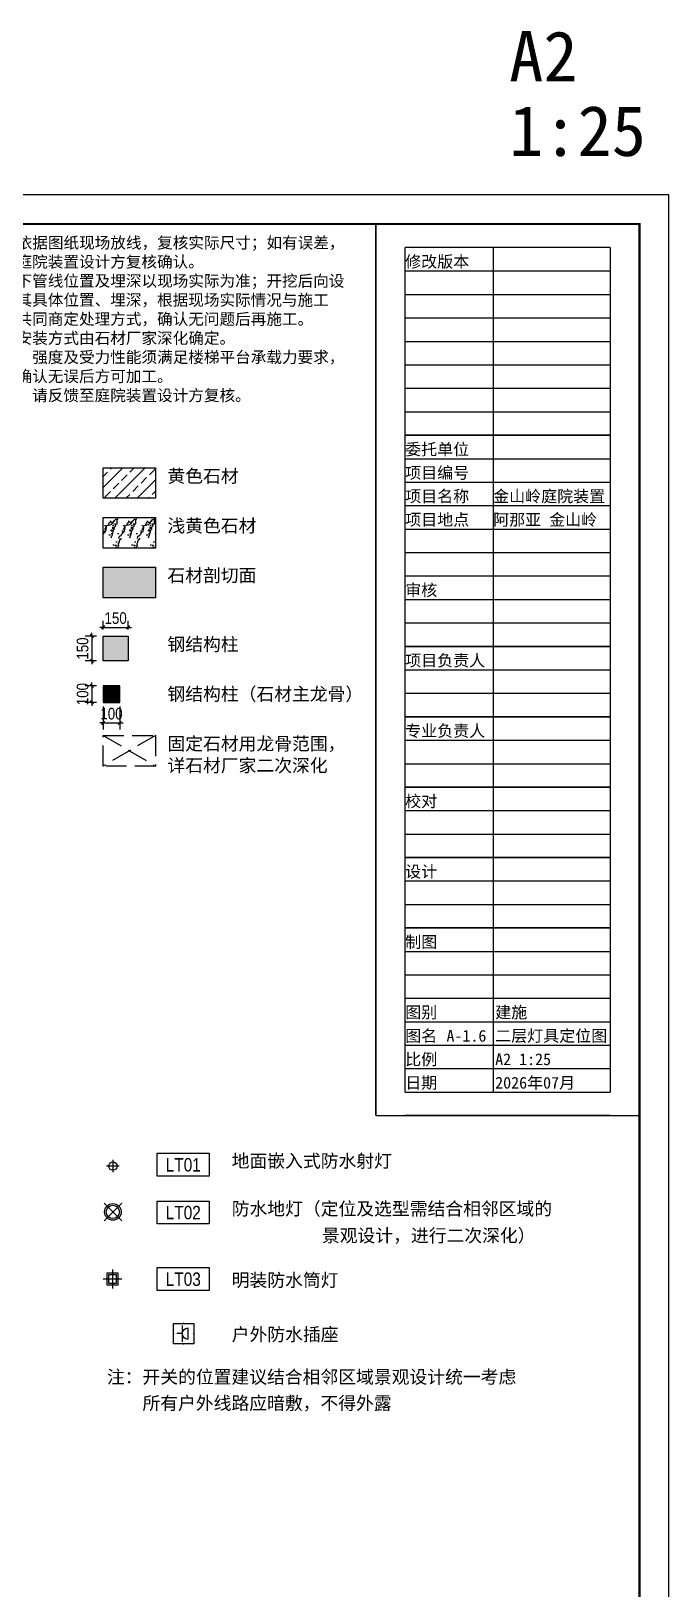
# Model space of a CAD drawing. Extents: x 9928 to 93764, y -101273 to -34887.
# Drawn here: x 42782 to 46626, y -84690 to -75300 of the extents above; entities that cross this region are included whole.
import ezdxf
from ezdxf.enums import TextEntityAlignment as Align

# ---------------------------------------------------------------- set-up
doc = ezdxf.new("R2010")
doc.units = 0
doc.header["$LTSCALE"] = 1000
doc.header["$MEASUREMENT"] = 0
doc.linetypes.add('DASH', pattern=[0.35, 0.25, -0.1])
doc.layers.add('_0', color=7, linetype='Continuous', lineweight=25)
for name, color, linetype in [('A-ANNO-DIMS', 6, 'Continuous'), ('A-ANNO-NOTE', 4, 'Continuous'), ('A-FLOR-STRS', 54, 'Continuous'), ('A-FURN-PATT-251', 251, 'Continuous'), ('A-GLAZ-MULL', 16, 'Continuous'), ('A-PRTN-PRHT', 216, 'Continuous'), ('LIGHT190', 190, 'Continuous'), ('MATERAL LIST-A1$0$Elect LIST$0$A-CLNG-ELEC', 10, 'Continuous'), ('MATERAL LIST-A1$0$MATERAL LIST-A1$0$A-ANNO-RNME', 1, 'Continuous'), ('S-COLS', 5, 'Continuous'), ('SPACE_HATCH', 8, 'Continuous')]:
    doc.layers.add(name, color=color, linetype=linetype)
doc.layers.add('A-ANNO-NPLT', color=250, linetype='Continuous', plot=False)
doc.styles.add('DIM_T3', font='ARIALN.TTF')
doc.styles.add('EN', font='ARIALN.TTF')
doc.styles.add('MATERAL LIST-A1$0$MATERAL LIST-A1$0$EN1', font='ARIALN.TTF', dxfattribs={"height": 2.5})
doc.styles.get("Standard").update_dxf_attribs({"font": 'gbenor.shx', "bigfont": 'gbcbig.shx'})
doc.styles.add('TBLK-A1$0$EN', font='')
doc.styles.get('TBLK-A1$0$EN').set_extended_font_data('SimSun')
doc.dimstyles.new('_TCH_ARCH&&20', dxfattribs={"dimtxt": 70, "dimasz": 20, "dimexe": 40, "dimexo": 40, "dimgap": 20, "dimtad": 1, "dimdec": 0, "dimzin": 0, "dimdsep": 46, "dimtxsty": 'DIM_T3', "dimblk": 'ARCHTICK', "dimcen": 0.09, "dimclrd": 6, "dimclre": 6, "dimclrt": 6, "dimazin": 2, "dimtfac": 1, "dimtdec": 0, "dimtix": 1, "dimtmove": 2, "dimatfit": 3, "dimfxl": 100, "dimfxlon": 1, "dimtolj": 1, "dimtzin": 0, "dimarcsym": 0})

# ---------------------------------------------------------------- blocks, each defined once
blk = doc.blocks.new('alsidufhasdf')
at = {"layer": 'A-ANNO-NOTE'}
blk.add_line((-71369.3, -56095.3), (-70145.8, -56095.3), dxfattribs=at)
at = {"layer": 'A-ANNO-NOTE', "const_width": 12.5, "flags": 128}
blk.add_lwpolyline([(-69970.8, -65800.3), (-69970.8, -51475.3), (-80015.8, -51475.3), (-80015.8, -65800.3)], close=True, dxfattribs=at)
at = {"layer": 'A-ANNO-NOTE', "const_width": 8.75, "flags": 128}
blk.add_lwpolyline([(-71544.3, -56795.3), (-71544.3, -51475.3)], dxfattribs=at)
at = {"layer": 'A-ANNO-NOTE', "const_width": 8.75}
for points in [[(-71369.3, -51755.3), (-70145.8, -51755.3)], [(-71369.3, -52735.3), (-70145.8, -52735.3)], [(-71369.3, -53575.3), (-70145.8, -53575.3)], [(-71369.3, -53995.3), (-70145.8, -53995.3)], [(-71369.3, -54415.3), (-70145.8, -54415.3)], [(-71369.3, -54835.3), (-70145.8, -54835.3)], [(-71369.3, -55255.3), (-70145.8, -55255.3)], [(-71369.3, -55675.3), (-70145.8, -55675.3)], [(-71369.3, -56095.3), (-70145.8, -56095.3)], [(-71544.3, -56795.3), (-69970.8, -56795.3)]]:
    blk.add_lwpolyline(points, dxfattribs=at)
at = {"layer": 'A-ANNO-NPLT'}
for p, q in [((-70145.8, -51615.3), (-71369.3, -51615.3)), ((-70844.3, -51615.3), (-70844.3, -56655.3)), ((-71369.3, -51755.3), (-70145.8, -51755.3)), ((-71369.3, -51895.3), (-70145.8, -51895.3)), ((-71369.3, -52035.3), (-70145.8, -52035.3)), ((-71369.3, -52175.3), (-70145.8, -52175.3)), ((-71369.3, -52315.3), (-70145.8, -52315.3)), ((-71369.3, -52455.3), (-70145.8, -52455.3)), ((-71369.3, -52595.3), (-70145.8, -52595.3)), ((-71369.3, -52735.3), (-70145.8, -52735.3)), ((-71369.3, -52875.3), (-70145.8, -52875.3)), ((-71369.3, -53015.3), (-70145.8, -53015.3)), ((-71369.3, -53155.3), (-70145.8, -53155.3)), ((-71369.3, -53295.3), (-70145.8, -53295.3)), ((-71369.3, -53435.3), (-70145.8, -53435.3)), ((-71369.3, -53575.3), (-70145.8, -53575.3)), ((-71369.3, -53715.3), (-70145.8, -53715.3)), ((-71369.3, -53855.3), (-70145.8, -53855.3)), ((-71369.3, -53995.3), (-70145.8, -53995.3)), ((-71369.3, -54135.3), (-70145.8, -54135.3)), ((-71369.3, -54275.3), (-70145.8, -54275.3)), ((-71369.3, -54415.3), (-70145.8, -54415.3)), ((-71369.3, -54555.3), (-70145.8, -54555.3)), ((-71369.3, -54695.3), (-70145.8, -54695.3)), ((-71369.3, -54835.3), (-70145.8, -54835.3)), ((-71369.3, -54975.3), (-70145.8, -54975.3)), ((-71369.3, -55115.3), (-70145.8, -55115.3)), ((-71369.3, -55255.3), (-70145.8, -55255.3)), ((-71369.3, -55395.3), (-70145.8, -55395.3)), ((-71369.3, -55535.3), (-70145.8, -55535.3)), ((-71369.3, -55815.3), (-70145.8, -55815.3)), ((-71369.3, -55955.3), (-70145.8, -55955.3)), ((-71369.3, -55955.3), (-70145.8, -55955.3)), ((-71369.3, -56095.3), (-70145.8, -56095.3)), ((-71369.3, -56095.3), (-70145.8, -56095.3)), ((-71369.3, -56235.3), (-70145.8, -56235.3)), ((-71369.3, -56235.3), (-70145.8, -56235.3)), ((-71369.3, -56235.3), (-70145.8, -56235.3)), ((-71369.3, -56375.3), (-70145.8, -56375.3)), ((-71369.3, -56375.3), (-70145.8, -56375.3)), ((-71369.3, -56515.3), (-70145.8, -56515.3)), ((-71369.3, -56515.3), (-70145.8, -56515.3)), ((-71369.3, -56655.3), (-70145.8, -56655.3)), ((-71369.3, -56655.3), (-70145.8, -56655.3))]:
    blk.add_line(p, q, dxfattribs=at)
blk.add_lwpolyline([(-69795.8, -66000.3), (-69795.8, -51300.3), (-80190.8, -51300.3), (-80190.8, -66000.3)], close=True, dxfattribs=at)
for points in [[(-71369.3, -56655.3), (-71369.3, -51615.3)], [(-70145.8, -51615.3), (-70145.8, -56655.3)], [(-70145.8, -56795.3), (-71369.3, -56795.3)]]:
    blk.add_lwpolyline(points, dxfattribs=at)
at = {"layer": 'A-ANNO-NOTE', "style": 'TBLK-A1$0$EN'}
for s, p in [('修改版本', (-71369.3, -51755.3)), ('委托单位', (-71369.3, -52875.3)), ('项目编号', (-71369.3, -53015.3)), ('项目名称', (-71369.3, -53155.3)), ('金山岭庭院装置', (-70844.3, -53155.3)), ('项目地点', (-71369.3, -53295.3)), ('阿那亚 金山岭', (-70844.3, -53295.3)), ('审核', (-71369.3, -53715.3)), ('项目负责人', (-71369.3, -54135.3)), ('专业负责人', (-71369.3, -54555.3)), ('校对', (-71369.3, -54975.3)), ('设计', (-71369.3, -55395.3)), ('制图', (-71369.3, -55815.3)), ('图别', (-71369.3, -56235.3)), ('图名', (-71369.3, -56375.3)), ('比例', (-71369.3, -56515.3)), ('A2 1:25', (-70832.2, -56515.3)), ('日期', (-71369.3, -56655.3)), ('2026年07月', (-70832.2, -56655.3))]:
    blk.add_text(s, height=70, dxfattribs=at).set_placement(p, align=Align.BOTTOM_LEFT)
at = {"layer": 'A-ANNO-NOTE', "char_height": 300, "attachment_point": 1, "style": 'DIM_T3'}
for s, insert in [('{\\fSimSun|b0|i0|c134|p2;A2}', (-70748.7, -50324.1)), ('{\\fSimSun|b0|i0|c134|p2;1:25}', (-70748.7, -50769))]:
    blk.add_mtext_dynamic_manual_height_columns(s, width=5992.162, gutter_width=1500, heights=[0], dxfattribs=dict(at, insert=insert))
blk = doc.blocks.new('jiegouzhu 100')
at = {"layer": 'SPACE_HATCH'}
h = blk.add_hatch(color=256, dxfattribs=at)
h.dxf.hatch_style = 1
h.paths.add_polyline_path([(40119.9, -80658.3), (40219.9, -80658.3), (40219.9, -80758.3), (40119.9, -80758.3)])
at = {"layer": 'S-COLS'}
for p, q in [((40119.9, -80658.3), (40219.9, -80758.3)), ((40119.9, -80758.3), (40219.9, -80658.3))]:
    blk.add_line(p, q, dxfattribs=at)
blk.add_lwpolyline([(40119.9, -80658.3), (40119.9, -80758.3), (40219.9, -80758.3), (40219.9, -80658.3)], close=True, dxfattribs=at)
blk = doc.blocks.new('_ArchTick')
at = {"color": 0, "linetype": 'ByBlock', "const_width": 0.4}
blk.add_lwpolyline([(-0.5, -0.5), (0.5, 0.5)], dxfattribs=at)
blk = doc.blocks.new('*D901')
at = {"layer": 'A-ANNO-DIMS', "color": 6, "lineweight": -2, "transparency": 16777216}
for p, q in [((59143.4, -83341.3), (59123.4, -83341.3)), ((59143.4, -83353.9), (59143.4, -83301.3)), ((59143.4, -83341.3), (59293.4, -83341.3)), ((59293.4, -83353.9), (59293.4, -83301.3)), ((59293.4, -83341.3), (59313.4, -83341.3))]:
    blk.add_line(p, q, dxfattribs=at)
at = {"layer": 'Defpoints', "color": 0, "transparency": 16777216}
for p in [(59293.4, -83341.3), (59143.4, -83393.9), (59293.4, -83393.9)]:
    blk.add_point(p, dxfattribs=at)
at = {"layer": 'A-ANNO-DIMS', "color": 6, "lineweight": -2, "transparency": 16777216, "xscale": 20, "yscale": 20, "zscale": 20}
blk.add_blockref('_ArchTick', (59143.4, -83341.3), dxfattribs=at)
at = {"layer": 'A-ANNO-DIMS', "color": 6, "lineweight": -2, "transparency": 16777216, "xscale": 20, "yscale": 20, "zscale": 20, "rotation": 180}
blk.add_blockref('_ArchTick', (59293.4, -83341.3), dxfattribs=at)
at = {"layer": 'A-ANNO-DIMS', "color": 6, "transparency": 16777216, "insert": (59218.4, -83285.6), "char_height": 70, "attachment_point": 5, "style": 'DIM_T3'}
blk.add_mtext('\\A1;150', dxfattribs=at)
blk = doc.blocks.new('*D902')
at = {"layer": 'A-ANNO-DIMS', "color": 6, "lineweight": -2, "transparency": 16777216}
for p, q in [((59075.2, -83393.9), (59075.2, -83373.9)), ((59103.4, -83393.9), (59035.2, -83393.9)), ((59075.2, -83393.9), (59075.2, -83543.9)), ((59103.4, -83543.9), (59035.2, -83543.9)), ((59075.2, -83543.9), (59075.2, -83563.9))]:
    blk.add_line(p, q, dxfattribs=at)
at = {"layer": 'Defpoints', "color": 0, "transparency": 16777216}
for p in [(59143.4, -83393.9), (59075.2, -83543.9), (59143.4, -83543.9)]:
    blk.add_point(p, dxfattribs=at)
at = {"layer": 'A-ANNO-DIMS', "color": 6, "lineweight": -2, "transparency": 16777216, "xscale": 20, "yscale": 20, "zscale": 20}
for p, rotation in [((59075.2, -83393.9), 270), ((59075.2, -83543.9), 90)]:
    blk.add_blockref('_ArchTick', p, dxfattribs=dict(at, rotation=rotation))
at = {"layer": 'A-ANNO-DIMS', "color": 6, "transparency": 16777216, "insert": (59019.5, -83468.9), "char_height": 70, "attachment_point": 5, "rotation": 90, "style": 'DIM_T3'}
blk.add_mtext('\\A1;150', dxfattribs=at)
blk = doc.blocks.new('*D903')
at = {"layer": 'A-ANNO-DIMS', "color": 6, "lineweight": -2, "transparency": 16777216}
for p, q in [((59143.4, -83817.4), (59143.4, -83957.4)), ((59243.4, -83817.4), (59243.4, -83957.4)), ((59143.4, -83917.4), (59123.4, -83917.4)), ((59143.4, -83917.4), (59243.4, -83917.4)), ((59243.4, -83917.4), (59263.4, -83917.4))]:
    blk.add_line(p, q, dxfattribs=at)
at = {"layer": 'Defpoints', "color": 0, "transparency": 16777216}
for p in [(59143.4, -83693.6), (59243.4, -83693.6), (59243.4, -83917.4)]:
    blk.add_point(p, dxfattribs=at)
at = {"layer": 'A-ANNO-DIMS', "color": 6, "lineweight": -2, "transparency": 16777216, "xscale": 20, "yscale": 20, "zscale": 20}
blk.add_blockref('_ArchTick', (59143.4, -83917.4), dxfattribs=at)
at = {"layer": 'A-ANNO-DIMS', "color": 6, "lineweight": -2, "transparency": 16777216, "xscale": 20, "yscale": 20, "zscale": 20, "rotation": 180}
blk.add_blockref('_ArchTick', (59243.4, -83917.4), dxfattribs=at)
at = {"layer": 'A-ANNO-DIMS', "color": 6, "transparency": 16777216, "insert": (59193.4, -83861.7), "char_height": 70, "attachment_point": 5, "style": 'DIM_T3'}
blk.add_mtext('\\A1;100', dxfattribs=at)
blk = doc.blocks.new('*D904')
at = {"layer": 'A-ANNO-DIMS', "color": 6, "lineweight": -2, "transparency": 16777216}
for p, q in [((59103.4, -83693.6), (59035.2, -83693.6)), ((59075.2, -83693.6), (59075.2, -83673.6)), ((59075.2, -83693.6), (59075.2, -83793.6)), ((59103.4, -83793.6), (59035.2, -83793.6)), ((59075.2, -83793.6), (59075.2, -83813.6))]:
    blk.add_line(p, q, dxfattribs=at)
at = {"layer": 'Defpoints', "color": 0, "transparency": 16777216}
for p in [(59143.4, -83693.6), (59075.2, -83793.6), (59143.4, -83793.6)]:
    blk.add_point(p, dxfattribs=at)
at = {"layer": 'A-ANNO-DIMS', "color": 6, "lineweight": -2, "transparency": 16777216, "xscale": 20, "yscale": 20, "zscale": 20}
for p, rotation in [((59075.2, -83693.6), 270), ((59075.2, -83793.6), 90)]:
    blk.add_blockref('_ArchTick', p, dxfattribs=dict(at, rotation=rotation))
at = {"layer": 'A-ANNO-DIMS', "color": 6, "transparency": 16777216, "insert": (59019.5, -83743.6), "char_height": 70, "attachment_point": 5, "rotation": 90, "style": 'DIM_T3'}
blk.add_mtext('\\A1;100', dxfattribs=at)
blk = doc.blocks.new('MATERAL LIST-A1$0$MATERAL LIST-A1$0$MATID')
blk.add_lwpolyline([(0, 3.4), (7.75, 3.4), (7.75, 0), (0, 0)], close=True)
at = {"style": 'MATERAL LIST-A1$0$MATERAL LIST-A1$0$EN1'}
blk.add_attdef('XX-XX', text='', height=2, dxfattribs=at).set_placement((175.67, 0.67), align=Align.CENTER)
blk = doc.blocks.new('dengsdlu')
at = {"layer": 'LIGHT190'}
for p, q in [((357969, -144956), (357969, -145106)), ((358044, -145031), (357894, -145031))]:
    blk.add_line(p, q, dxfattribs=at)
blk.add_circle((357969, -145031), 50, dxfattribs=at)
blk = doc.blocks.new('dd1')
at = {"layer": 'LIGHT190'}
for p, q in [((40476.1, -82070.1), (40582.2, -81964.1)), ((40582.2, -82070.1), (40476.1, -81964.1))]:
    blk.add_line(p, q, dxfattribs=at)
for radius in [50, 40]:
    blk.add_circle((40529.1, -82017.1), radius, dxfattribs=at)
blk = doc.blocks.new('sd')
at = {"layer": 'LIGHT190'}
for p, q in [((79225, -104181), (79225, -104408)), ((79111, -104295), (79338, -104295))]:
    blk.add_line(p, q, dxfattribs=at)
for points in [[(79155, -104365), (79295, -104365), (79295, -104225), (79155, -104225)], [(79175, -104345), (79275, -104345), (79275, -104245), (79175, -104245)]]:
    blk.add_lwpolyline(points, close=True, dxfattribs=at)
blk = doc.blocks.new('$equip$00001359')
for p, q in [((0.83, 1.67), (-0.83, 1.67)), ((-0.83, 1.67), (-0.83, 0)), ((0.83, 0), (0.83, 1.67)), ((-0.83, 0), (0.83, 0)), ((-0.66, 0.73), (0.67, 0.73)), ((-0.46, 1.2), (0.47, 1.2)), ((-0.46, 1.2), (0.47, 1.2)), ((0, 0.73), (0, 0.28))]:
    blk.add_line(p, q)
blk.add_arc((0, 1.2), 0.467, 180, 0)
for p in [(0, 1.67), (-0.83, 0.83), (0, 0), (0.83, 0.83)]:
    blk.add_point(p)
at = {"flags": 9}
blk.add_attdef('A', (0, 0), '', height=0.00002, dxfattribs=at)
blk = doc.blocks.new('dengguangtuli')
at = {"layer": 'A-GLAZ-MULL', "xscale": 0.5, "yscale": 0.5, "zscale": 0.5}
blk.add_blockref('sd', (3841.5, -11219.8), dxfattribs=at)
at = {"layer": 'LIGHT190', "xscale": 0.5, "yscale": 0.5, "zscale": 0.5}
blk.add_blockref('dengsdlu', (-135528.3, 9828.8), dxfattribs=at)
at = {"layer": 'LIGHT190'}
blk.add_blockref('dd1', (2927.2, 19054.1), dxfattribs=at)
at = {"layer": 'MATERAL LIST-A1$0$Elect LIST$0$A-CLNG-ELEC', "xscale": -74.25000000001315, "yscale": 74.25000000001315, "zscale": 74.25000000001315, "rotation": 270}
blk.add_blockref('$equip$00001359', (43821.1, -63696.8), dxfattribs=at)
at = {"layer": 'MATERAL LIST-A1$0$MATERAL LIST-A1$0$A-ANNO-RNME'}
ref = blk.add_blockref('MATERAL LIST-A1$0$MATERAL LIST-A1$0$MATID', (43723.8, -62746.6), dxfattribs=dict(at, xscale=40.49999999999995, yscale=40.49999999999995, zscale=40.49999999999995))
ref.add_attrib('XX-XX', 'LT01', dxfattribs={"layer": '0', "height": 81, "style": 'MATERAL LIST-A1$0$MATERAL LIST-A1$0$EN1'}).set_placement((43880.8, -62719.4), align=Align.CENTER)
ref = blk.add_blockref('MATERAL LIST-A1$0$MATERAL LIST-A1$0$MATID', (43723.8, -63034.9), dxfattribs=dict(at, xscale=40.49999999999995, yscale=40.49999999999995, zscale=40.49999999999995))
ref.add_attrib('XX-XX', 'LT02', dxfattribs={"layer": '0', "height": 81, "style": 'MATERAL LIST-A1$0$MATERAL LIST-A1$0$EN1'}).set_placement((43880.8, -63007.6), align=Align.CENTER)
ref = blk.add_blockref('MATERAL LIST-A1$0$MATERAL LIST-A1$0$MATID', (43723.8, -63436.1), dxfattribs=dict(at, xscale=40.49999999999995, yscale=40.49999999999995, zscale=40.49999999999995))
ref.add_attrib('XX-XX', 'LT03', dxfattribs={"layer": '0', "height": 81, "style": 'MATERAL LIST-A1$0$MATERAL LIST-A1$0$EN1'}).set_placement((43880.8, -63408.9), align=Align.CENTER)
at = {"layer": 'A-ANNO-NOTE', "style": 'EN'}
for s, height, p in [('地面嵌入式防水射灯', 78.67, (44172.8, -62694.8)), ('防水地灯（定位及选型需结合相邻区域的', 78.671, (44172.8, -62983)), (' 景观设计，进行二次深化）', 78.671, (44691.7, -63144.7)), ('明装防水筒灯', 78.67, (44172.8, -63413.6)), ('户外防水插座', 78.67, (44172.8, -63740.4)), ('注：开关的位置建议结合相邻区域景观设计统一考虑', 78.671, (43420.1, -63997)), ('所有户外线路应暗敷，不得外露', 78.671, (43634.6, -64155.1))]:
    blk.add_text(s, height=height, dxfattribs=at).set_placement(p)
blk = doc.blocks.new('zhushi')
at = {"layer": 'A-ANNO-NOTE', "insert": (72990.3, -89836.6), "char_height": 69, "width": 2885.372, "attachment_point": 1, "style": 'EN'}
blk.add_mtext('{\\fSimSun|b0|i0|c134|p2;注：1、施工前须依据图纸现场放线，复核实际尺寸；如有误差，  \\P       须反馈至庭院装置设计方复核确认。\\P    2、水井、地下管线位置及埋深以现场实际为准；开挖后向设\\P       计方反馈其具体位置、埋深，根据现场实际情况与施工 \\P       实际经验共同商定处理方式，确认无问题后再施工。\\P    3、石材具体安装方式由石材厂家深化确定。\\P    4、石材尺度、强度及受力性能须满足楼梯平台承载力要求，\\P       并经厂家确认无误后方可加工。\\P       如需调整，请反馈至庭院装置设计方复核。}', dxfattribs=at)
blk = doc.blocks.new('tuli')
at = {"layer": 'A-FURN-PATT-251'}
h = blk.add_hatch(dxfattribs=at)
h.set_pattern_fill('ANSI33', color=256, scale=29.970074)
h.set_pattern_definition([(45, (48170.99, -42952.51), (-67.28473, 67.28473), []), (45, (48238.27, -42952.51), (-67.28473, 67.28473), [47.5775, -23.78875])])
h.paths.add_polyline_path([(59143.4, -82563.3), (59143.4, -82379.2), (59458.8, -82379.2), (59458.8, -82563.3)])
h = blk.add_hatch(dxfattribs=at)
h.set_pattern_fill('大理石', color=256, scale=37.462592)
h.set_pattern_definition([(41.98721, (48264.644, -42939.663), (224.77555, 168.581669), [3.60005, -752.4114]), (68.19859, (48211.126, -42945.283), (112.387777, 337.163331), [12.96914, -894.8709]), (60.945396, (48208.45, -42951.705), (112.3877695, 168.58167), [5.51, -1151.59293]), (90, (48211.13, -42946.89), (112.38778, -7e-15), [1.60554, -166.9761]), (71.56505, (48263.574, -42942.875), (2e-07, 168.581666), [3.38477, -352.0166]), (171.469234, (48263.574, -42942.875), (-112.3877766, 1e-06), [5.41167, -1131.03934]), (79.2157, (48256.081, -42953.31), (112.3877776, 674.3266623), [11.44084, -1189.84726]), (62.132996, (48171.523, -42901.9333), (449.55110256, 842.90833084), [26.33417, -5503.84107]), (0, (48173.14, -42877.22), (0, 168.58167), [0, -112.38778]), (64.983107, (48245.913, -42846.542), (224.7755546, 505.7449962), [17.7176, -1842.6311]), (81.43911, (48289.2624, -42913.172), (224.77555363, 1517.23498), [25.16626, -5259.74864]), (82.874984, (48227.1816, -42897.9195), (112.3877703, 842.9083284), [12.94427, -2705.3534]), (76.75948, (48215.943, -42933.2413), (112.3877781, 505.7449961), [28.03954, -2916.1126]), (0, (48198.42, -42933.16), (0, 168.58167), [0, -112.38778]), (0, (48200.23, -42934.96), (0, 168.58167), [0, -112.38778]), (0, (48212.87, -42925.94), (0, 168.58167), [0, -112.38778]), (0, (48209.26, -42906.09), (0, 168.58167), [0, -112.38778]), (59.036243, (48222.365, -42905.947), (112.387768, 168.5816703), [9.36182, -1956.6213]), (0, (48227.17, -42898.23), (0, 168.58167), [0, -112.38778]), (0, (48212.87, -42904.29), (0, 168.58167), [0, -112.38778]), (0, (48218.29, -42893.46), (0, 168.58167), [0, -112.38778]), (0, (48212.87, -42909.7), (0, 168.58167), [0, -112.38778]), (50.19443, (48278.024, -42921.2), (112.387777, 168.581666), [4.1799, -873.5967]), (90, (48278.02, -42926.02), (112.38778, -7e-15), [4.8166, -163.76504]), (43.66778, (48272.137, -42931.636), (337.1633313, 337.1633304), [8.13843, -1700.9319]), (90, (48272.14, -42933.24), (112.38778, -7e-15), [1.60554, -166.9761]), (39.80557, (48267.32, -42937.255), (224.7755486, 168.581672), [6.26983, -1310.39506]), (0, (48250.79, -42925.94), (0, 168.58167), [0, -112.38778]), (0, (48278.27, -42920.85), (0, 168.58167), [0, -112.38778]), (0, (48278.27, -42920.85), (0, 168.58167), [0, -112.38778]), (29.357753, (48280.7, -42917.989), (337.16333, 168.5816665), [9.8246, -1021.75807]), (0, (48277.88, -42909.7), (0, 168.58167), [0, -112.38778]), (146.30993, (48245.913, -42846.542), (-224.7755554, 168.5816626), [11.5777, -1204.08196]), (8.130102, (48233.604, -42869.02), (1123.8777621, 168.5816645), [11.3529, -2372.75188]), (47.862405, (48208.45, -42872.231), (449.5511082, 505.7449961), [15.1561, -3167.6213]), (14.620874, (48183.832, -42878.653), (674.3266602, 168.5816725), [25.44216, -2645.98477]), (0, (48193, -42868.2), (0, 168.58167), [0, -112.38778]), (18.43495, (48228.787, -42885.075), (449.551108, 168.581665), [5.07716, -1061.1269]), (16.69924, (48233.604, -42883.47), (112.387775, 9e-06), [2.7937, -583.8877]), (101.093723, (48236.2796, -42882.667), (-224.775556, 1180.0716475), [13.90696, -2906.5538]), (0, (48221.9, -42875.41), (0, 168.58167), [0, -112.38778]), (0, (48233.54, -42868.7), (0, 168.58167), [0, -112.38778]), (0, (48218.29, -42888.04), (0, 168.58167), [0, -112.38778]), (0, (48203.84, -42851.95), (0, 168.58167), [0, -112.38778]), (0, (48198.42, -42859.17), (0, 168.58167), [0, -112.38778]), (44.144903, (48227.1816, -42848.9505), (337.1633316, 337.163331), [12.6788, -2649.868]), (54.582945, (48218.6187, -42860.992), (112.3877773, 168.58166484), [14.7757, -3088.12435]), (0, (48227.33, -42848.84), (0, 168.58167), [0, -112.38778]), (0, (48211.06, -42857.37), (0, 168.58167), [0, -112.38778]), (0, (48227.33, -42848.84), (0, 168.58167), [0, -112.38778]), (0, (48218.64, -42861.25), (0, 168.58167), [0, -112.38778]), (75.06858, (48244.842, -42867.414), (112.387777, 505.744997), [4.1541, -868.20963]), (90, (48245.91, -42863.4), (112.38778, -7e-15), [16.85817, -151.7235]), (50.19443, (48265.715, -42792.757), (112.387777, 168.581666), [4.1799, -873.5967]), (0, (48234.54, -42828.5), (0, 168.58167), [0, -112.38778]), (0, (48238.15, -42830.3), (0, 168.58167), [0, -112.38778]), (0, (48223.7, -42826.69), (0, 168.58167), [0, -112.38778]), (0, (48241.76, -42806.84), (0, 168.58167), [0, -112.38778]), (53.130102, (48253.405, -42816.84), (112.3877772, 168.5816654), [8.0277, -1677.7889]), (90, (48253.4, -42830.49), (112.38778, -7e-15), [13.6471, -154.93458]), (0, (48253.42, -42830.22), (0, 168.58167), [0, -112.38778]), (23.19859, (48261.968, -42794.362), (337.163331, 168.581666), [4.0758, -851.844]), (66.03751, (48260.898, -42796.77), (112.387777, 337.16333), [2.63546, -550.81016]), (66.03751, (48259.828, -42799.18), (112.387777, 337.16333), [2.63546, -550.81016]), (81.869898, (48258.222, -42810.4175), (112.3877775, 842.9083276), [11.3529, -2372.75188]), (90, (48268.39, -42789.55), (112.38778, -7e-15), [4.01385, -164.5678]), (0, (48256.05, -42783.93), (0, 168.58167), [0, -112.38778])])
h.paths.add_polyline_path([(59143.4, -82863), (59143.4, -82678.9), (59458.8, -82678.9), (59458.8, -82863)])
h = blk.add_hatch(color=253, dxfattribs=at)
h.dxf.hatch_style = 1
h.paths.add_polyline_path([(59143.4, -83162.7), (59143.4, -82978.6), (59458.8, -82978.6), (59458.8, -83162.7)])
at = {"layer": 'SPACE_HATCH'}
h = blk.add_hatch(color=256, dxfattribs=at)
h.dxf.hatch_style = 1
h.paths.add_polyline_path([(59143.4, -83543.9), (59143.4, -83393.9), (59293.4, -83393.9), (59293.4, -83543.9)])
at = {"layer": 'A-FLOR-STRS'}
for points in [[(59143.4, -82563.3), (59143.4, -82379.2), (59458.8, -82379.2), (59458.8, -82563.3)], [(59143.4, -82863), (59143.4, -82678.9), (59458.8, -82678.9), (59458.8, -82863)]]:
    blk.add_lwpolyline(points, close=True, dxfattribs=at)
at = {"layer": 'A-PRTN-PRHT', "linetype": 'DASH', "ltscale": 0.5}
for p, q in [((59143.4, -83993.3), (59458.8, -84177.4)), ((59458.8, -83993.3), (59143.4, -84177.4))]:
    blk.add_line(p, q, dxfattribs=at)
at = {"layer": 'A-PRTN-PRHT'}
blk.add_lwpolyline([(59143.4, -83162.7), (59143.4, -82978.6), (59458.8, -82978.6), (59458.8, -83162.7)], close=True, dxfattribs=at)
at = {"layer": 'A-PRTN-PRHT', "linetype": 'DASH', "ltscale": 0.5}
blk.add_lwpolyline([(59143.4, -84177.4), (59143.4, -83993.3), (59458.8, -83993.3), (59458.8, -84177.4)], close=True, dxfattribs=at)
at = {"layer": 'S-COLS'}
blk.add_lwpolyline([(59143.4, -83543.9), (59143.4, -83393.9), (59293.4, -83393.9), (59293.4, -83543.9)], close=True, dxfattribs=at)
at = {"layer": '_0'}
blk.add_blockref('jiegouzhu 100', (19023.5, -3035.3), dxfattribs=at)
at = {"layer": 'A-ANNO-NOTE', "char_height": 78.671, "attachment_point": 1, "style": 'EN'}
for s, insert, width in [('{\\fSimSun|b0|i0|c134|p2;黄色石材}', (59530.7, -82389.1), 639.258), ('{\\fSimSun|b0|i0|c134|p2;浅黄色石材}', (59530.7, -82688.8), 639.258), ('{\\fSimSun|b0|i0|c134|p2;石材剖切面}', (59530.7, -82988.5), 639.258), ('{\\fSimSun|b0|i0|c134|p2;钢结构柱}', (59530.7, -83403.8), 639.258), ('{\\fSimSun|b0|i0|c134|p2;钢结构柱（石材主龙骨）}', (59530.7, -83703.5), 1275.523), ('{\\fSimSun|b0|i0|c134|p2;固定石材用龙骨范围，\\P详石材厂家二次深化}', (59530.7, -84003.2), 1196.525)]:
    blk.add_mtext(s, dxfattribs=dict(at, insert=insert, width=width))
at = {"layer": 'A-ANNO-DIMS'}
for base, p1, p2, picture, middle in [((59293.4, -83341.3), (59143.4, -83393.9), (59293.4, -83393.9), '*D901', (59218.4, -83285.6)), ((59243.4, -83917.4), (59143.4, -83693.6), (59243.4, -83693.6), '*D903', (59193.4, -83861.7))]:
    dim = blk.add_linear_dim(base=base, p1=p1, p2=p2, dimstyle='_TCH_ARCH&&20', dxfattribs=at)
    dim.commit()
    dim.dimension.update_dxf_attribs({"geometry": picture, "text_midpoint": middle})
for base, p1, p2, picture, middle in [((59075.2, -83543.9), (59143.4, -83393.9), (59143.4, -83543.9), '*D902', (59019.5, -83468.9)), ((59075.2, -83793.6), (59143.4, -83693.6), (59143.4, -83793.6), '*D904', (59019.5, -83743.6))]:
    dim = blk.add_linear_dim(base=base, p1=p1, p2=p2, angle=90, dimstyle='_TCH_ARCH&&20', dxfattribs=at)
    dim.commit()
    dim.dimension.update_dxf_attribs({"geometry": picture, "text_midpoint": middle})

msp = doc.modelspace()

# ---------------------------------------------------------------- block references
for name, p in [('tuli', (-15927.5, 4447.4)), ('dengguangtuli', (-182, -19454.7))]:
    msp.add_blockref(name, p)
at = {"layer": 'A-ANNO-DIMS', "xscale": 1.010204081632657, "yscale": 1.010204081632657, "zscale": 1.010204081632657}
msp.add_blockref('alsidufhasdf', (117134.2, -24462.1), dxfattribs=at)
at = {"layer": 'A-ANNO-DIMS'}
msp.add_blockref('zhushi', (-31001.8, 13296.1), dxfattribs=at)

# ---------------------------------------------------------------- texts
at = {"layer": 'A-ANNO-NOTE', "style": 'TBLK-A1$0$EN'}
for s, p in [('建施', (45579.3, -81271.1)), ('二层灯具定位图', (45579.3, -81412.6)), ('A-1.6', (45285.6, -81412.6))]:
    msp.add_text(s, height=70.71, dxfattribs=at).set_placement(p, align=Align.BOTTOM_LEFT)

doc.saveas('drawing.dxf')
